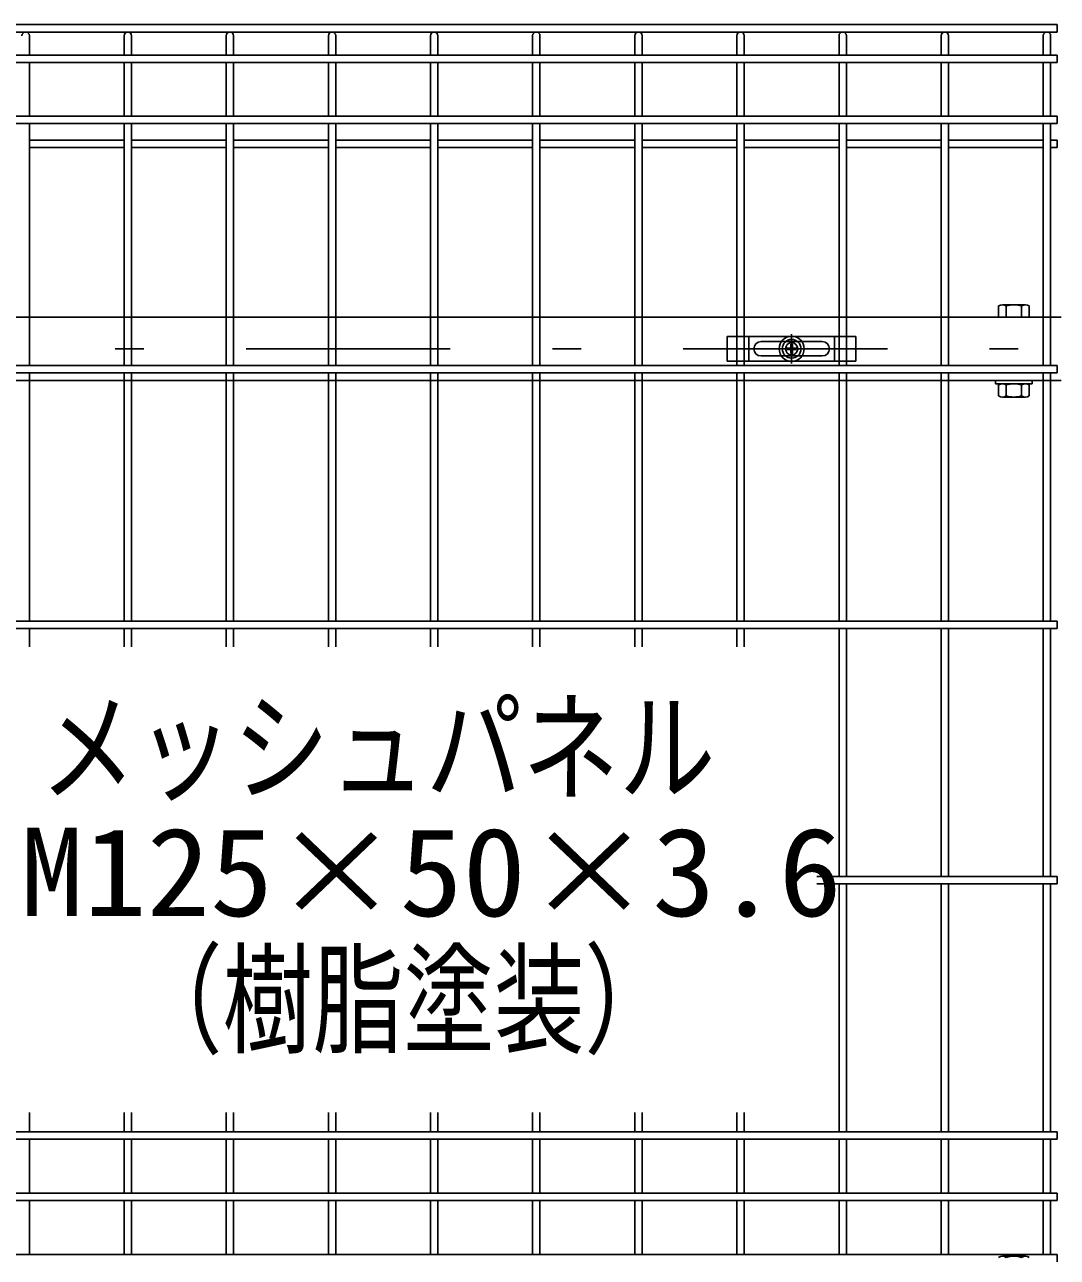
# Model space of a CAD drawing. Units: millimetres, scale not verified. Extents: x -4455 to 4455, y -3150 to 3150.
# Drawn here: x 2084 to 2590, y -375 to 228 of the extents above; entities that cross this region are included whole.
import ezdxf
from ezdxf.enums import TextEntityAlignment as Align

# ---------------------------------------------------------------- set-up
doc = ezdxf.new("R2010")
doc.units = ezdxf.units.MM
doc.header["$LTSCALE"] = 20
doc.linetypes.add('USER1', pattern=[10.7, 5, -2.5, 0.7, -2.5])
doc.linetypes.add('USER2', pattern=[0.375, 0.25, -0.125])
for name, color, linetype, lineweight in [('0-1_0', 3, 'USER2', 25), ('0-3_扉横枠', 7, 'Continuous', 25), ('0-5_軸線', 2, 'USER1', 25), ('0-C_NER', 30, 'Continuous', 25), ('1-5_固定金具', 41, 'Continuous', 25)]:
    doc.layers.add(name, color=color, linetype=linetype, lineweight=lineweight)
doc.styles.add('ＭＳ ゴシック', font='')
doc.styles.get('ＭＳ ゴシック').set_extended_font_data('MS Gothic')

# ---------------------------------------------------------------- blocks, each defined once
blk = doc.blocks.new('A$Cbe1bfa43')
at = {"layer": '1-5_固定金具'}
for p, q in [((0, 0), (1260, 0)), ((210, -240), (210, 0)), ((630, -80), (630, 22.9)), ((1050, -240), (1050, 0)), ((1260, 0), (1260, -240)), ((260, -120), (260.2, -120)), ((330, -50), (930, -50)), ((590, -120), (487.1, -120)), ((590, -120), (550, -120)), ((585.5, -112.8), (622.8, -112.8)), ((585.5, -127.2), (585.5, -112.8)), ((585.5, -112.8), (622.8, -112.8)), ((585.5, -127.2), (585.5, -112.8)), ((585.5, -112.8), (622.8, -112.8)), ((585.5, -127.2), (585.5, -112.8)), ((610, -120), (650, -120)), ((610, -120), (650, -120)), ((622.8, -112.8), (622.8, -75.5)), ((622.8, -112.8), (622.8, -75.5)), ((622.8, -112.8), (622.8, -75.5)), ((622.8, -112.8), (622.8, -75.5)), ((622.8, -112.8), (622.8, -75.5)), ((622.8, -112.8), (622.8, -75.5)), ((622.8, -75.5), (637.2, -75.5)), ((622.8, -75.5), (637.2, -75.5)), ((622.8, -75.5), (637.2, -75.5)), ((622.8, -75.5), (637.2, -75.5)), ((622.8, -75.5), (637.2, -75.5)), ((622.8, -75.5), (637.2, -75.5)), ((630, -80), (630, -40)), ((630, -140), (630, -100)), ((630, -140), (630, -100)), ((637.2, -75.5), (637.2, -112.8)), ((637.2, -75.5), (637.2, -112.8)), ((637.2, -75.5), (637.2, -112.8)), ((637.2, -75.5), (637.2, -112.8)), ((637.2, -75.5), (637.2, -112.8)), ((637.2, -112.8), (674.5, -112.8)), ((637.2, -112.8), (674.5, -112.8)), ((637.2, -112.8), (674.5, -112.8)), ((670, -120), (710, -120)), ((670, -120), (772.9, -120)), ((674.5, -112.8), (674.5, -127.2)), ((674.5, -112.8), (674.5, -127.2)), ((674.5, -112.8), (674.5, -127.2)), ((1004, -120), (1004.2, -120)), ((330, -190), (930, -190)), ((622.8, -127.2), (585.5, -127.2)), ((622.8, -127.2), (585.5, -127.2)), ((622.8, -164.5), (622.8, -127.2)), ((622.8, -164.5), (622.8, -127.2)), ((637.2, -164.5), (622.8, -164.5)), ((637.2, -164.5), (622.8, -164.5)), ((637.2, -164.5), (622.8, -164.5)), ((637.2, -164.5), (622.8, -164.5)), ((637.2, -164.5), (622.8, -164.5)), ((637.2, -164.5), (622.8, -164.5)), ((630, -160), (630, -200)), ((630, -160), (630, -262.9)), ((637.2, -127.2), (637.2, -164.5)), ((674.5, -127.2), (637.2, -127.2)), ((637.2, -127.2), (637.2, -164.5)), ((674.5, -127.2), (637.2, -127.2)), ((637.2, -127.2), (637.2, -164.5)), ((674.5, -127.2), (637.2, -127.2))]:
    blk.add_line(p, q, dxfattribs=at)
for points in [[(0, 0), (0, -240), (1260, -240)], [(585.5, -127.2), (585.5, -112.8), (622.8, -112.8)], [(585.5, -127.2), (585.5, -112.8), (622.8, -112.8)], [(585.5, -127.2), (585.5, -112.8), (622.8, -112.8)], [(637.2, -75.5), (637.2, -112.8), (674.5, -112.8), (674.5, -127.2)], [(637.2, -112.8), (674.5, -112.8), (674.5, -127.2)], [(637.2, -112.8), (674.5, -112.8), (674.5, -127.2)], [(622.8, -164.5), (622.8, -127.2), (585.5, -127.2)], [(622.8, -164.5), (622.8, -127.2), (585.5, -127.2)], [(622.8, -164.5), (622.8, -127.2), (585.5, -127.2)], [(622.8, -164.5), (622.8, -127.2), (585.5, -127.2)], [(674.5, -127.2), (637.2, -127.2), (637.2, -164.5)], [(674.5, -127.2), (637.2, -127.2), (637.2, -164.5)], [(674.5, -127.2), (637.2, -127.2), (637.2, -164.5)]]:
    blk.add_lwpolyline(points, dxfattribs=at)
for radius in [122.9, 122.9, 122.9, 122.9, 122.9, 122.9, 91.9, 91.9, 91.9, 91.9, 91.9, 91.9, 60]:
    blk.add_circle((630, -120), radius, dxfattribs=at)
for centre, start, end in [((330, -120), 90, 180), ((330, -120), 180, 270), ((930, -120), 0, 90), ((930, -120), 270, 0)]:
    blk.add_arc(centre, 70, start, end, dxfattribs=at)

msp = doc.modelspace()

# ---------------------------------------------------------------- linework, layer by layer
at = {"layer": '0-3_扉横枠'}
for p, q in [((2561.19, 85.16), (2561.19, 90.61)), ((2563.06, 91.17), (2574.31, 91.17)), ((2564.94, 85.16), (2564.94, 90.61)), ((2572.44, 85.16), (2572.44, 90.61)), ((2576.19, 85.16), (2576.19, 90.61)), ((1577.89, 85.16), (2591.89, 85.16)), ((2561.19, 85.16), (2576.19, 85.16)), ((2591.89, 54.16), (1577.89, 54.16)), ((2559.69, 54.16), (2559.69, 52.56)), ((2577.69, 52.56), (2559.69, 52.56)), ((2561.19, 52.01), (2561.19, 46.62)), ((2574.31, 52.56), (2563.06, 52.56)), ((2564.94, 52.01), (2564.94, 46.62)), ((2572.44, 52.01), (2572.44, 46.62)), ((2576.19, 52.01), (2576.19, 46.62)), ((2577.69, 54.16), (2577.69, 52.56)), ((2574.31, 46.06), (2563.06, 46.06)), ((2563.06, -374.33), (2574.31, -374.33))]:
    msp.add_line(p, q, dxfattribs=at)
for centre, radius, start, end in [((2563.06, 87.71), 3.46, 57.13278, 122.86722), ((2568.69, 78.18), 12.99, 73.22135, 106.77865), ((2574.31, 87.71), 3.46, 57.13278, 122.86722), ((2563.06, 49.11), 3.46, 57.13278, 122.86722), ((2568.69, 39.57), 12.99, 73.22135, 106.77865), ((2574.31, 49.11), 3.46, 57.13278, 122.86722), ((2563.06, 49.52), 3.46, 237.13278, 302.86722), ((2568.69, 59.05), 12.99, 253.22135, 286.77865), ((2574.31, 49.52), 3.46, 237.13278, 302.86722), ((2563.06, -377.79), 3.46, 57.13278, 122.86722), ((2568.69, -387.32), 12.99, 73.22135, 106.77865), ((2574.31, -377.79), 3.46, 57.13278, 122.86722)]:
    msp.add_arc(centre, radius, start, end, dxfattribs=at)
at = {"layer": '0-5_軸線'}
msp.add_line((1550.78, 69.66), (2621.99, 69.66), dxfattribs=at)
at = {"layer": '0-C_NER'}
for p, q in [((2589.89, 228.26), (1579.89, 228.26)), ((2589.89, 224.66), (1579.89, 224.66)), ((2589.89, 228.26), (2589.89, 224.66)), ((2086.69, 213.36), (2086.69, 222.86)), ((2133.09, 213.36), (2133.09, 222.86)), ((2136.69, 213.36), (2136.69, 222.86)), ((2183.09, 213.36), (2183.09, 222.86)), ((2186.69, 213.36), (2186.69, 222.86)), ((2233.09, 213.36), (2233.09, 222.86)), ((2236.69, 213.36), (2236.69, 222.86)), ((2283.09, 213.36), (2283.09, 222.86)), ((2286.69, 213.36), (2286.69, 222.86)), ((2333.09, 213.36), (2333.09, 222.86)), ((2336.69, 213.36), (2336.69, 222.86)), ((2383.09, 213.36), (2383.09, 222.86)), ((2386.69, 213.36), (2386.69, 222.86)), ((2433.09, 213.36), (2433.09, 222.86)), ((2436.69, 213.36), (2436.69, 222.86)), ((2483.09, 213.36), (2483.09, 222.86)), ((2486.69, 213.36), (2486.69, 222.86)), ((2533.09, 213.36), (2533.09, 222.86)), ((2536.69, 213.36), (2536.69, 222.86)), ((2583.09, 213.36), (2583.09, 222.86)), ((2586.69, 213.36), (2586.69, 222.86)), ((2589.89, 213.36), (1579.89, 213.36)), ((2589.89, 213.36), (2589.89, 209.76)), ((2589.89, 209.76), (1579.89, 209.76)), ((2086.69, 183.56), (2086.69, 209.76)), ((2133.09, 183.56), (2133.09, 209.76)), ((2136.69, 183.56), (2136.69, 209.76)), ((2183.09, 183.56), (2183.09, 209.76)), ((2186.69, 183.56), (2186.69, 209.76)), ((2233.09, 183.56), (2233.09, 209.76)), ((2236.69, 183.56), (2236.69, 209.76)), ((2283.09, 183.56), (2283.09, 209.76)), ((2286.69, 183.56), (2286.69, 209.76)), ((2333.09, 183.56), (2333.09, 209.76)), ((2336.69, 183.56), (2336.69, 209.76)), ((2383.09, 183.56), (2383.09, 209.76)), ((2386.69, 183.56), (2386.69, 209.76)), ((2433.09, 183.56), (2433.09, 209.76)), ((2436.69, 183.56), (2436.69, 209.76)), ((2483.09, 183.56), (2483.09, 209.76)), ((2486.69, 183.56), (2486.69, 209.76)), ((2533.09, 183.56), (2533.09, 209.76)), ((2536.69, 183.56), (2536.69, 209.76)), ((2583.09, 183.56), (2583.09, 209.76)), ((2586.69, 183.56), (2586.69, 209.76)), ((2589.89, 183.56), (1579.89, 183.56)), ((2589.89, 183.56), (2589.89, 179.96)), ((2589.89, 179.96), (1579.89, 179.96)), ((2086.69, 61.46), (2086.69, 179.96)), ((2133.09, 61.46), (2133.09, 179.96)), ((2136.69, 61.46), (2136.69, 179.96)), ((2183.09, 61.46), (2183.09, 179.96)), ((2186.69, 61.46), (2186.69, 179.96)), ((2233.09, 61.46), (2233.09, 179.96)), ((2236.69, 61.46), (2236.69, 179.96)), ((2283.09, 61.46), (2283.09, 179.96)), ((2286.69, 61.46), (2286.69, 179.96)), ((2333.09, 61.46), (2333.09, 179.96)), ((2336.69, 61.46), (2336.69, 179.96)), ((2383.09, 61.46), (2383.09, 179.96)), ((2386.69, 61.46), (2386.69, 179.96)), ((2433.09, 61.46), (2433.09, 179.96)), ((2436.69, 61.46), (2436.69, 179.96)), ((2483.09, 61.46), (2483.09, 179.96)), ((2486.69, 61.46), (2486.69, 179.96)), ((2533.09, 61.46), (2533.09, 179.96)), ((2536.69, 61.46), (2536.69, 179.96)), ((2583.09, 61.46), (2583.09, 179.96)), ((2586.69, 61.46), (2586.69, 179.96)), ((2133.09, 171.71), (2086.69, 171.71)), ((2183.09, 171.71), (2136.69, 171.71)), ((2233.09, 171.71), (2186.69, 171.71)), ((2283.09, 171.71), (2236.69, 171.71)), ((2333.09, 171.71), (2286.69, 171.71)), ((2383.09, 171.71), (2336.69, 171.71)), ((2433.09, 171.71), (2386.69, 171.71)), ((2483.09, 171.71), (2436.69, 171.71)), ((2533.09, 171.71), (2486.69, 171.71)), ((2583.09, 171.71), (2536.69, 171.71)), ((2589.89, 171.71), (2586.69, 171.71)), ((2589.89, 171.71), (2589.89, 168.11)), ((2133.09, 168.11), (2086.69, 168.11)), ((2183.09, 168.11), (2136.69, 168.11)), ((2233.09, 168.11), (2186.69, 168.11)), ((2283.09, 168.11), (2236.69, 168.11)), ((2333.09, 168.11), (2286.69, 168.11)), ((2383.09, 168.11), (2336.69, 168.11)), ((2433.09, 168.11), (2386.69, 168.11)), ((2483.09, 168.11), (2436.69, 168.11)), ((2533.09, 168.11), (2486.69, 168.11)), ((2583.09, 168.11), (2536.69, 168.11)), ((2589.89, 168.11), (2586.69, 168.11)), ((2589.89, 61.46), (2589.89, 57.86)), ((2589.89, 57.86), (1579.89, 57.86)), ((2086.69, -63.54), (2086.69, 57.86)), ((2133.09, -63.54), (2133.09, 57.86)), ((2136.69, -63.54), (2136.69, 57.86)), ((2183.09, -63.54), (2183.09, 57.86)), ((2186.69, -63.54), (2186.69, 57.86)), ((2233.09, -63.54), (2233.09, 57.86)), ((2236.69, -63.54), (2236.69, 57.86)), ((2283.09, -63.54), (2283.09, 57.86)), ((2286.69, -63.54), (2286.69, 57.86)), ((2333.09, -63.54), (2333.09, 57.86)), ((2336.69, -63.54), (2336.69, 57.86)), ((2383.09, -63.54), (2383.09, 57.86)), ((2386.69, -63.54), (2386.69, 57.86)), ((2433.09, -63.54), (2433.09, 57.86)), ((2436.69, -63.54), (2436.69, 57.86)), ((2483.09, -63.54), (2483.09, 57.86)), ((2486.69, -63.54), (2486.69, 57.86)), ((2533.09, -63.54), (2533.09, 57.86)), ((2536.69, -63.54), (2536.69, 57.86)), ((2583.09, -63.54), (2583.09, 57.86)), ((2586.69, -63.54), (2586.69, 57.86)), ((2589.89, -63.54), (1663.69, -63.54)), ((2589.89, -63.54), (2589.89, -67.14)), ((2589.89, -67.14), (1663.69, -67.14)), ((2086.69, -76.24), (2086.69, -67.14)), ((2133.09, -76.24), (2133.09, -67.14)), ((2136.69, -76.24), (2136.69, -67.14)), ((2183.09, -76.24), (2183.09, -67.14)), ((2186.69, -76.24), (2186.69, -67.14)), ((2233.09, -76.24), (2233.09, -67.14)), ((2236.69, -76.24), (2236.69, -67.14)), ((2283.09, -76.24), (2283.09, -67.14)), ((2286.69, -76.24), (2286.69, -67.14)), ((2333.09, -76.24), (2333.09, -67.14)), ((2336.69, -76.24), (2336.69, -67.14)), ((2383.09, -76.24), (2383.09, -67.14)), ((2386.69, -76.24), (2386.69, -67.14)), ((2433.09, -76.24), (2433.09, -67.14)), ((2436.69, -76.24), (2436.69, -67.14)), ((2483.09, -188.54), (2483.09, -67.14)), ((2486.69, -188.54), (2486.69, -67.14)), ((2533.09, -188.54), (2533.09, -67.14)), ((2536.69, -188.54), (2536.69, -67.14)), ((2583.09, -188.54), (2583.09, -67.14)), ((2586.69, -188.54), (2586.69, -67.14)), ((2589.89, -188.54), (2472.28, -188.54)), ((2589.89, -192.14), (2472.28, -192.14)), ((2483.09, -313.54), (2483.09, -192.14)), ((2486.69, -313.54), (2486.69, -192.14)), ((2533.09, -313.54), (2533.09, -192.14)), ((2536.69, -313.54), (2536.69, -192.14)), ((2583.09, -313.54), (2583.09, -192.14)), ((2586.69, -313.54), (2586.69, -192.14)), ((2589.89, -188.54), (2589.89, -192.14)), ((2086.69, -313.54), (2086.69, -303.99)), ((2133.09, -313.54), (2133.09, -303.99)), ((2136.69, -313.54), (2136.69, -303.99)), ((2183.09, -313.54), (2183.09, -303.99)), ((2186.69, -313.54), (2186.69, -303.99)), ((2233.09, -313.54), (2233.09, -303.99)), ((2236.69, -313.54), (2236.69, -303.99)), ((2283.09, -313.54), (2283.09, -303.99)), ((2286.69, -313.54), (2286.69, -303.99)), ((2333.09, -313.54), (2333.09, -303.99)), ((2336.69, -313.54), (2336.69, -303.99)), ((2383.09, -313.54), (2383.09, -303.99)), ((2386.69, -313.54), (2386.69, -303.99)), ((2433.09, -313.54), (2433.09, -303.99)), ((2436.69, -313.54), (2436.69, -303.99)), ((2589.89, -313.54), (2589.89, -317.14)), ((2589.89, -317.14), (1579.89, -317.14)), ((2086.69, -343.54), (2086.69, -317.14)), ((2133.09, -343.54), (2133.09, -317.14)), ((2136.69, -343.54), (2136.69, -317.14)), ((2183.09, -343.54), (2183.09, -317.14)), ((2186.69, -343.54), (2186.69, -317.14)), ((2233.09, -343.54), (2233.09, -317.14)), ((2236.69, -343.54), (2236.69, -317.14)), ((2283.09, -343.54), (2283.09, -317.14)), ((2286.69, -343.54), (2286.69, -317.14)), ((2333.09, -343.54), (2333.09, -317.14)), ((2336.69, -343.54), (2336.69, -317.14)), ((2383.09, -343.54), (2383.09, -317.14)), ((2386.69, -343.54), (2386.69, -317.14)), ((2433.09, -343.54), (2433.09, -317.14)), ((2436.69, -343.54), (2436.69, -317.14)), ((2483.09, -343.54), (2483.09, -317.14)), ((2486.69, -343.54), (2486.69, -317.14)), ((2533.09, -343.54), (2533.09, -317.14)), ((2536.69, -343.54), (2536.69, -317.14)), ((2583.09, -343.54), (2583.09, -317.14)), ((2586.69, -343.54), (2586.69, -317.14)), ((2589.89, -343.54), (2589.89, -347.14)), ((2589.89, -347.14), (1579.89, -347.14)), ((2086.69, -373.53), (2086.69, -347.14)), ((2133.09, -373.53), (2133.09, -347.14)), ((2136.69, -373.53), (2136.69, -347.14)), ((2183.09, -373.53), (2183.09, -347.14)), ((2186.69, -373.53), (2186.69, -347.14)), ((2233.09, -373.53), (2233.09, -347.14)), ((2236.69, -373.53), (2236.69, -347.14)), ((2283.09, -373.53), (2283.09, -347.14)), ((2286.69, -373.53), (2286.69, -347.14)), ((2333.09, -373.53), (2333.09, -347.14)), ((2336.69, -373.53), (2336.69, -347.14)), ((2383.09, -373.53), (2383.09, -347.14)), ((2386.69, -373.53), (2386.69, -347.14)), ((2433.09, -373.53), (2433.09, -347.14)), ((2436.69, -373.53), (2436.69, -347.14)), ((2483.09, -373.53), (2483.09, -347.14)), ((2486.69, -373.53), (2486.69, -347.14)), ((2533.09, -373.53), (2533.09, -347.14)), ((2536.69, -373.53), (2536.69, -347.14)), ((2583.09, -373.53), (2583.09, -347.14)), ((2586.69, -373.53), (2586.69, -347.14)), ((2589.89, -373.53), (2589.89, -377.13))]:
    msp.add_line(p, q, dxfattribs=at)
for points in [[(2589.89, 61.46), (1579.89, 61.46), (1579.89, 57.86)], [(2589.89, -313.54), (1579.89, -313.54), (1579.89, -317.14)], [(2589.89, -343.54), (1579.89, -343.54), (1579.89, -347.14)], [(2589.89, -373.53), (1579.89, -373.53), (1579.89, -377.13)]]:
    msp.add_lwpolyline(points, dxfattribs=at)
for centre in [(2084.89, 222.86), (2134.89, 222.86), (2184.89, 222.86), (2234.89, 222.86), (2284.89, 222.86), (2334.89, 222.86), (2384.89, 222.86), (2434.89, 222.86), (2484.89, 222.86), (2534.89, 222.86), (2584.89, 222.86)]:
    msp.add_arc(centre, 1.8, 0, 180, dxfattribs=at)

# ---------------------------------------------------------------- block references
at = {"layer": '1-5_固定金具', "xscale": 0.05, "yscale": 0.05}
msp.add_blockref('A$Cbe1bfa43', (2428.39, 75.66), dxfattribs=at)

# ---------------------------------------------------------------- texts
at = {"layer": '0-1_0', "color": 4, "style": 'ＭＳ ゴシック'}
for s, width, p in [('メッシュパネル', 0.8, (2091.8, -160)), ('M125×50×3.6', 1.05, (2082.35, -220.94)), ('（樹脂塗装）', 0.75, (2136.95, -283.39))]:
    msp.add_text(s, height=43.3, dxfattribs=dict(at, width=width)).set_placement(p, align=Align.BOTTOM_LEFT)

doc.saveas('drawing.dxf')
